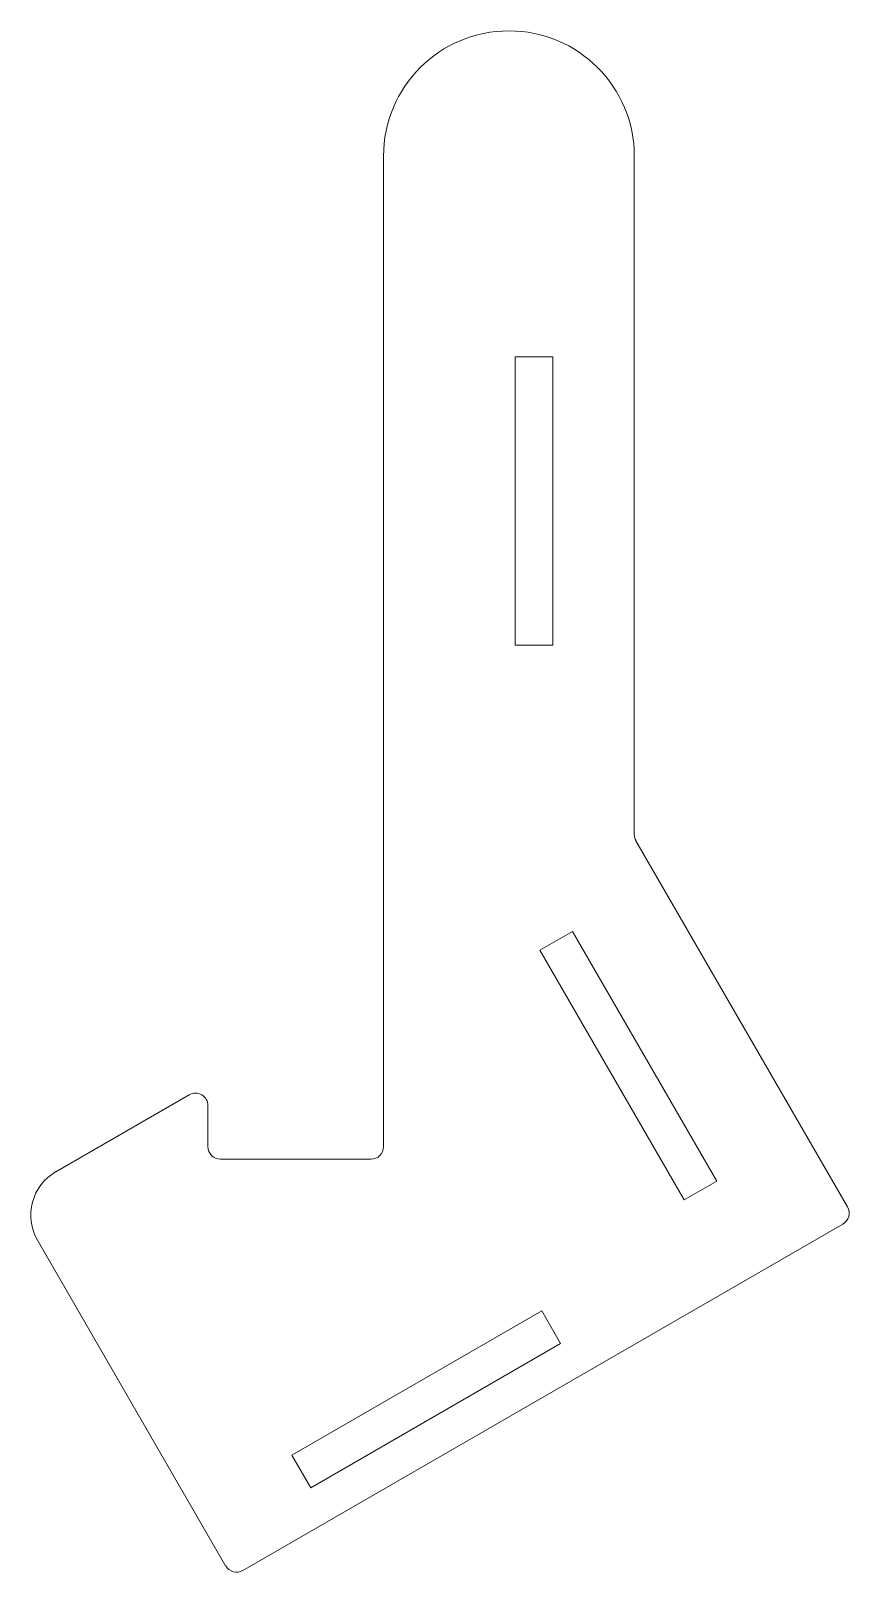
# Model space of a CAD drawing. Header units: millimetres. Extents: x -16 to 49, y 0 to 123.
import ezdxf

# ---------------------------------------------------------------- set-up
doc = ezdxf.new("R2010")
doc.units = ezdxf.units.MM

msp = doc.modelspace()

# ---------------------------------------------------------------- linework, layer by layer
at = {"color": 7, "linetype": 'Continuous', "lineweight": 15}
for p, q in [((12.09, 113.31), (12.09, 34.31)), ((32.09, 59.21), (32.09, 113.31)), ((22.59, 97.31), (22.59, 74.31)), ((25.59, 97.31), (22.59, 97.31)), ((25.59, 74.31), (25.59, 97.31)), ((22.59, 74.31), (25.59, 74.31)), ((49.09, 29.5), (32.22, 58.71)), ((27.16, 51.48), (24.56, 49.98)), ((38.66, 31.56), (27.16, 51.48)), ((24.56, 49.98), (36.06, 30.06)), ((-3.41, 38.44), (-14.04, 32.31)), ((-1.91, 34.31), (-1.91, 37.58)), ((11.09, 33.31), (-0.91, 33.31)), ((36.06, 30.06), (38.66, 31.56)), ((0.87, 0.5), (48.72, 28.13)), ((-15.5, 26.85), (-0.5, 0.87)), ((24.71, 21.2), (4.79, 9.7)), ((26.21, 18.6), (24.71, 21.2)), ((6.29, 7.1), (26.21, 18.6)), ((4.79, 9.7), (6.29, 7.1))]:
    msp.add_line(p, q, dxfattribs=at)
for centre, radius, start, end in [((22.09, 113.31), 10, 0, 180), ((33.09, 59.21), 1, 180, 210), ((-2.91, 37.58), 1, 0, 120), ((-0.91, 34.31), 1, 180, 270), ((11.09, 34.31), 1, 270, 0), ((-12.04, 28.85), 4, 120, 210), ((48.22, 29), 1, 300, 30), ((0.37, 1.37), 1, 210, 300)]:
    msp.add_arc(centre, radius, start, end, dxfattribs=at)

doc.saveas('drawing.dxf')
